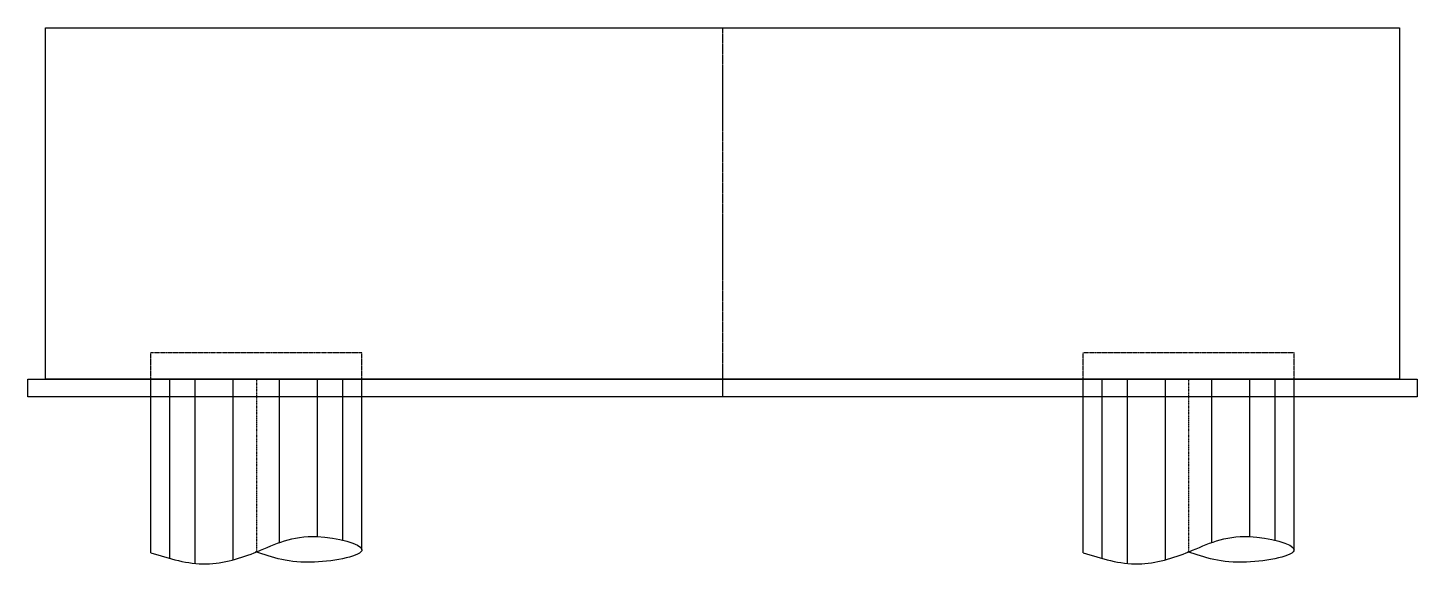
# Model space of a CAD drawing. Header units: millimetres. Extents: x -3950 to 3950, y -3053 to 0.
import ezdxf

# ---------------------------------------------------------------- set-up
doc = ezdxf.new("R2010")
doc.units = ezdxf.units.MM
for name, pattern in [('CENTER', [2, 1.25, -0.25, 0.25, -0.25]), ('DASHDOT', [1, 0.5, -0.25, 0, -0.25]), ('DASHED', [0.75, 0.5, -0.25])]:
    doc.linetypes.add(name, pattern=pattern)
for name, color, linetype in [('3', 3, 'Continuous'), ('_33_CAU_MO_Be', 8, 'Continuous'), ('_33_CAU_MO_Betonglot', 8, 'Continuous'), ('_33_Timtuyen', 8, 'Continuous'), ('Center_01', 1, 'DASHDOT'), ('HACHT', 8, 'Continuous'), ('Hatch_01', 9, 'Continuous'), ('Hide_01', 2, 'DASHED'), ('Main_01', 7, 'Continuous')]:
    doc.layers.add(name, color=color, linetype=linetype)

# ---------------------------------------------------------------- blocks, each defined once
blk = doc.blocks.new('A$C76AA27A5')
at = {"color": 8, "linetype": 'Continuous'}
blk.add_spline([(-600, -987.5), (-285, -1050.8), (3.3, -981.5), (346.1, -895.6), (600, -970), (329.9, -1041.1), (-4.5, -981.5)], degree=3, dxfattribs=at)
at = {"layer": 'Center_01'}
blk.add_line((0, 0), (0, -983), dxfattribs=at)
at = {"layer": 'HACHT', "color": 8, "ltscale": 0.25}
for p, q in [((-492, -1019.9), (-492, 0)), ((-348, -1048.2), (-348, 0)), ((-132, -1027.6), (-132, 0)), ((132, -929.2), (132, 0)), ((348, -895.7), (348, 0)), ((492, -916.7), (492, 0))]:
    blk.add_line(p, q, dxfattribs=at)
at = {"layer": 'Hatch_01'}
for p, q in [((-600, -987.5), (-600, 0)), ((600, -971.6), (600, 0))]:
    blk.add_line(p, q, dxfattribs=at)
at = {"layer": 'Hide_01', "color": 8, "ltscale": 2}
for p, q in [((600, 150), (-600, 150)), ((-600, 0), (-600, 150)), ((600, 0), (600, 150)), ((-600, 0), (600, 0))]:
    blk.add_line(p, q, dxfattribs=at)

msp = doc.modelspace()

# ---------------------------------------------------------------- linework, layer by layer
at = {"layer": '3'}
msp.add_line((3850, -2000), (-3850, -2000), dxfattribs=at)
at = {"layer": '_33_CAU_MO_Be'}
msp.add_lwpolyline([(-3850, -2000), (-3850, 0), (3850, 0), (3850, -2000)], close=True, dxfattribs=at)
at = {"layer": '_33_CAU_MO_Betonglot'}
msp.add_lwpolyline([(3949.9, -2100), (-3949.9, -2100), (-3949.9, -2000), (3949.9, -2000)], close=True, dxfattribs=at)
at = {"layer": '_33_Timtuyen', "color": 1, "linetype": 'CENTER', "ltscale": 0.7}
msp.add_line((0, 0), (0, -2100), dxfattribs=at)

# ---------------------------------------------------------------- block references
at = {"layer": 'Main_01'}
for p in [(-2650, -2000), (2650, -2000)]:
    msp.add_blockref('A$C76AA27A5', p, dxfattribs=at)

doc.saveas('drawing.dxf')
